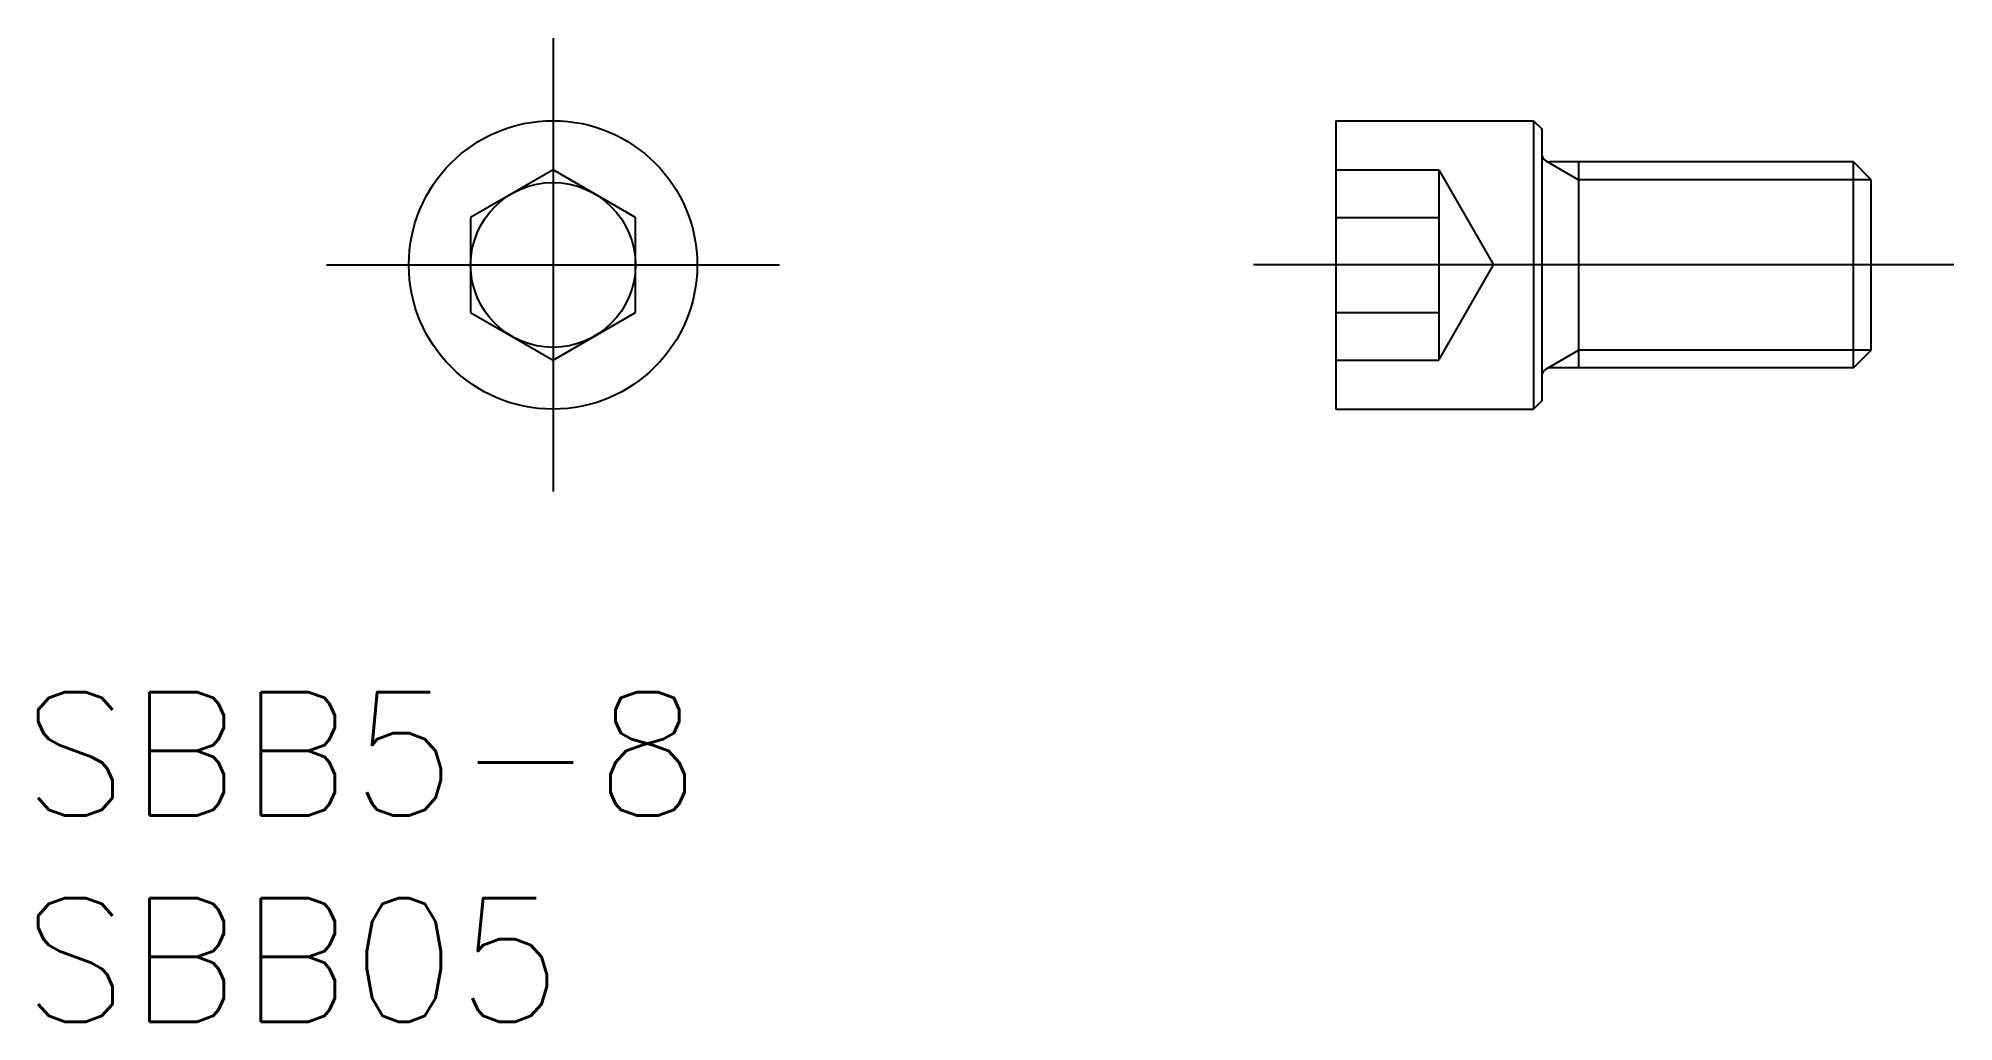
# Model space of a CAD drawing. Extents: x -12.5 to 34, y -18.4 to 5.5.
import ezdxf

# ---------------------------------------------------------------- set-up
doc = ezdxf.new("R2010")
doc.units = 0
doc.linetypes.add('CENTER', pattern=[50.8, 31.75, -6.35, 6.35, -6.35])
doc.linetypes.add('DASHED', pattern=[19.05, 12.7, -6.35])
doc.layers.get('0').update_dxf_attribs({"linetype": 'CONTINUOUS'})
doc.layers.add('CENTER', color=1, linetype='CENTER')
doc.styles.get("Standard").update_dxf_attribs({"font": 'txt.shx', "height": 3, "bigfont": 'bigfont.shx'})

# ---------------------------------------------------------------- blocks, each defined once
blk = doc.blocks.new('*U2')
at = {"color": 7, "linetype": 'CONTINUOUS'}
blk.add_text('SBB5-8', height=3, dxfattribs=at).set_placement((-12.88, -13.364))
blk = doc.blocks.new('*U3')
at = {"color": 7, "linetype": 'CONTINUOUS'}
blk.add_text('SBB05', height=3, dxfattribs=at).set_placement((-12.88, -18.364))

msp = doc.modelspace()

# ---------------------------------------------------------------- linework, layer by layer
at = {"color": 7, "linetype": 'CONTINUOUS'}
for p, q in [((18.999, 3.5), (18.999, -3.5)), ((18.999, 3.5), (23.799, 3.5)), ((23.799, 3.5), (23.799, -3.5)), ((23.799, 3.5), (23.999, 3.3)), ((23.999, 3.3), (23.999, -3.3)), ((31.566, 2.5), (24.199, 2.5)), ((24.895, 2.5), (24.895, -2.5)), ((31.566, -2.5), (31.566, 2.5)), ((31.999, 2.067), (31.566, 2.5)), ((0, 2.309), (-2, 1.155)), ((2, 1.155), (0, 2.309)), ((31.999, -2.067), (31.999, 2.067)), ((-2, 1.155), (-2, -1.155)), ((2, -1.155), (2, 1.155)), ((-2, -1.155), (0, -2.309)), ((0, -2.309), (2, -1.155)), ((31.566, -2.5), (31.999, -2.067)), ((31.566, -2.5), (24.199, -2.5)), ((18.999, -3.5), (23.799, -3.5)), ((23.999, -3.3), (23.799, -3.5))]:
    msp.add_line(p, q, dxfattribs=at)
at = {"color": 3, "linetype": 'CONTINUOUS'}
for p, q in [((24.099, 2.527), (24.895, 2.067)), ((31.999, 2.067), (24.895, 2.067)), ((24.099, -2.527), (24.895, -2.067)), ((31.999, -2.067), (24.895, -2.067))]:
    msp.add_line(p, q, dxfattribs=at)
at = {"color": 3, "linetype": 'DASHED'}
for p, q in [((18.999, 2.309), (21.499, 2.309)), ((21.499, 2.309), (22.832, 0)), ((21.499, 2.309), (21.499, -2.309)), ((18.999, 1.155), (21.499, 1.155)), ((21.499, -2.309), (22.832, 0)), ((18.999, -1.155), (21.499, -1.155)), ((18.999, -2.309), (21.499, -2.309))]:
    msp.add_line(p, q, dxfattribs=at)
at = {"color": 7, "linetype": 'CONTINUOUS'}
for radius in [3.5, 2]:
    msp.add_circle((0, 0), radius, dxfattribs=at)
for centre, start, end in [((24.199, 2.7), 180, 270), ((24.199, -2.7), 90, 180)]:
    msp.add_arc(centre, 0.2, start, end, dxfattribs=at)
at = {"layer": 'CENTER', "color": 1, "linetype": 'CENTER'}
for p, q in [((0, 5.5), (0, -5.5)), ((-5.5, 0), (5.5, 0)), ((33.999, 0), (16.999, 0))]:
    msp.add_line(p, q, dxfattribs=at)

# ---------------------------------------------------------------- block references
at = {"color": 7, "linetype": 'CONTINUOUS'}
for name in ['*U2', '*U3']:
    msp.add_blockref(name, (0, 0), dxfattribs=at)

doc.saveas('drawing.dxf')
